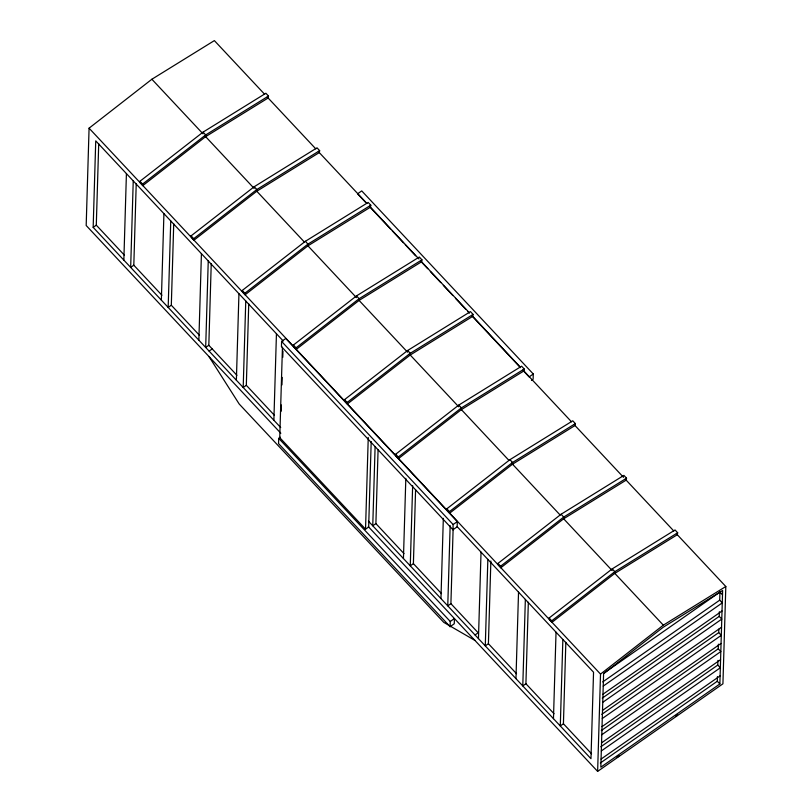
<?xml version="1.0" encoding="UTF-8"?>
<svg xmlns="http://www.w3.org/2000/svg" width="812" height="812" viewBox="0 0 812 812"><rect width="100%" height="100%" fill="white"/><g stroke="black" fill="none" stroke-linecap="round" stroke-linejoin="round"><path stroke-width="1.22" d="M264.641 94.263L214.368 40.6L151.874 79.251L89.076 128.184L86.184 225.492L280.84 433.253M280.698 427.528L93.167 227.36L95.735 140.862L283.266 341.03M124.429 255.201L96.293 225.168L98.719 143.694M123.85 260.114L126.418 173.626M133.239 180.903L130.671 267.392L133.807 265.209L136.223 183.725M161.355 300.146L163.922 213.657M170.743 220.935L168.175 307.433L171.312 305.241L173.727 223.757M198.869 340.187L201.427 253.689M205.649 136.649L205.7 134.934L203.071 132.123L139.948 181.279L140.202 182.781L142.831 185.593L205.649 136.649L268.153 97.988L268.508 96.049L265.879 93.248L203.071 132.123M208.248 260.967L205.68 347.465L208.816 345.273L211.232 263.788M236.373 380.219L238.941 293.721M245.762 300.998L243.194 387.497L246.32 385.304L248.746 303.83M256.785 191.236L256.846 189.521L254.217 186.719L191.094 235.866L191.348 237.378L193.977 240.179L256.785 191.236L319.299 152.575L319.654 150.646L317.025 147.835L254.217 186.719M273.877 420.251L276.445 333.752M280.384 437.201L278.709 438.368L278.557 443.596L450.102 626.691L454.273 623.768L454.426 618.541L450.254 621.464L450.102 626.691M281.591 341.416L281.439 346.643L452.974 529.749L457.156 526.826L457.308 521.598L285.763 338.502L281.591 341.416L453.126 524.522L452.974 529.749M282.444 347.171L279.754 437.638L365.532 529.18L368.658 526.998L371.196 441.555M281.185 411.237L281.368 404.965M281.967 384.908L282.18 377.387M282.779 357.331L282.962 351.058M307.931 245.833L307.981 244.118L305.353 241.306L242.24 290.463L242.494 291.965L245.122 294.776L307.931 245.833L370.445 207.172L370.8 205.233L368.171 202.432L305.353 241.306M365.532 529.18L368.252 437.465M375.103 446.823L372.759 525.79L375.895 523.608L378.087 449.645M403.442 558.544L405.827 478.319M410.222 355.017L410.273 353.291L407.644 350.49L344.532 399.646L344.785 401.148L347.414 403.95L410.222 355.017L472.736 316.355L473.091 314.417L470.463 311.615L407.644 350.49M412.648 485.596L410.263 565.822L413.399 563.64L415.592 489.677M440.957 598.586L443.332 518.35M450.152 525.628L447.767 605.864L450.904 603.671L453.137 528.46M461.368 409.603L461.419 407.888L458.79 405.076L395.677 454.233L395.931 455.735L398.56 458.547L461.368 409.603L523.882 370.942L524.237 369.013L521.608 366.202L458.79 405.076M478.461 638.618L481.029 552.119M487.85 559.397L485.282 645.895L488.408 643.703L490.864 560.97M512.514 464.2L512.565 462.475L509.936 459.673L446.823 508.819L447.077 510.332L449.706 513.133L512.514 464.2L575.028 425.529L575.383 423.6L572.754 420.799L509.936 459.673M515.965 678.649L518.533 592.151M525.354 599.429L522.786 685.927L525.912 683.734L528.338 602.26M365.359 202.137L357.554 193.814L361.736 190.901L533.281 373.997L533.119 379.224L531.454 380.392M553.469 718.681L556.037 632.183M563.66 518.787L563.711 517.071L561.082 514.26L497.969 563.416L498.223 564.919L500.852 567.73L563.66 518.787L626.174 480.125L626.529 478.197L623.9 475.385L561.082 514.26M562.858 639.46L560.29 725.958L563.426 723.766L565.842 642.292M676.406 533.768L725.816 586.508L722.924 683.816L597.632 771.4L600.525 674.092L89.076 128.184M614.806 573.384L614.857 571.658L612.228 568.857L549.115 618.003L549.369 619.515L551.998 622.317L614.806 573.384L677.32 534.712L677.675 532.784L675.046 529.972L612.228 568.857M719.858 683.978L722.629 590.486L663.262 627.209L603.6 673.686L600.829 767.188L719.858 683.978L717.3 681.248L717.432 676.619M601.306 750.968L720.335 667.758L717.778 665.038L717.92 660.4M601.793 734.748L720.823 651.549L718.265 648.818L718.397 644.18M602.271 718.529L721.3 635.329L718.742 632.599L718.843 629.117M602.758 702.309L721.777 619.109L719.219 616.379L719.361 611.751M603.235 686.089L722.264 602.89L719.706 600.159L719.95 592.049L604.026 673.087M421.946 259.83L421.59 261.758L359.077 300.42L296.268 349.363L293.639 346.562L293.386 345.049L356.498 295.893L419.317 257.018L421.946 259.83L359.127 298.704L296.015 347.861L296.268 349.363M142.831 185.593L142.577 184.08L205.7 134.934L268.508 96.049M193.977 240.179L193.723 238.677L256.846 189.521L319.654 150.646M245.122 294.776L244.869 293.264L307.981 244.118L370.8 205.233M347.414 403.95L347.16 402.447L410.273 353.291L473.091 314.417M398.56 458.547L398.306 457.034L461.419 407.888L524.237 369.013M449.706 513.133L449.452 511.631L512.565 462.475L575.383 423.6M500.852 567.73L500.598 566.218L563.711 517.071L626.529 478.197M551.998 622.317L551.744 620.815L614.857 571.658L677.675 532.784M600.525 674.092L663.323 625.159L725.816 586.508M93.167 227.36L96.293 225.168M209.09 351.099L212.226 348.916M533.281 373.997L529.099 376.91L523.04 370.445M453.126 524.522L457.308 521.598M475.05 634.974L478.177 632.781L450.904 603.671M602.748 681.918L719.706 600.159M602.991 694.199L722.02 611M602.271 698.137L719.219 616.379M602.514 710.419L721.543 627.219M601.783 714.357L718.742 632.599M602.037 726.638L721.056 643.439M601.306 730.567L718.265 648.818M601.55 742.858L720.579 659.659M600.819 746.786L717.778 665.038M601.073 759.078L720.092 675.868M600.342 763.006L717.3 681.248M474.888 640.384L443.768 622.368L239.185 404L208.938 356.509M267.239 97.044L315.787 148.86M318.385 151.631L366.933 203.447M369.531 206.228L418.941 258.967M420.677 260.814L469.224 312.63M471.823 315.401L520.37 367.217M522.969 369.998L571.516 421.814M574.114 424.585L623.525 477.324M625.26 479.181L673.808 530.997M369.683 206.766L390.481 228.954M392.216 230.801L403.473 242.829M405.208 244.676L415.602 255.77M420.809 261.322L427.731 268.721M430.33 271.492L440.733 282.586M443.332 285.367L452.863 295.538M455.461 298.308L465.855 309.413M467.59 311.26L469.316 313.107M471.924 315.878L520.441 367.663M719.95 592.049L722.507 594.78M356.498 295.893L359.127 298.704L359.077 300.42L407.594 352.205M151.874 79.251L203.02 133.848M204.746 135.695L254.156 188.435M255.892 190.282L304.439 242.098M307.91 245.803L356.448 297.618M409.329 354.062L458.739 406.802M460.475 408.649L509.022 460.465M511.621 463.236L560.168 515.052M563.629 518.756L612.177 570.572M613.913 572.419L663.323 625.159M139.948 181.279L142.577 184.08M191.094 235.866L193.723 238.677M242.24 290.463L244.869 293.264M293.386 345.049L296.015 347.861M344.532 399.646L347.16 402.447M395.677 454.233L398.306 457.034M446.823 508.819L449.452 511.631M497.969 563.416L500.598 566.218M549.115 618.003L551.744 620.815M457.156 526.643L593.542 672.224L590.974 758.712L368.455 521.202M133.807 265.209L161.933 295.233M171.312 305.241L199.437 335.265M208.816 345.273L236.942 375.296M246.32 385.304L274.456 415.328M375.895 523.608L404.021 553.632M413.399 563.64L441.525 593.663M488.408 643.703L516.544 673.727M525.912 683.734L554.048 713.758M563.426 723.766L591.552 753.8M368.333 526.643L597.632 771.4M278.709 438.368L450.254 621.464M618.967 755.708A28.308 9.257 55 0 1 617.079 757.231M677.573 714.753A28.308 9.257 55 0 1 675.675 716.265"/></g></svg>
